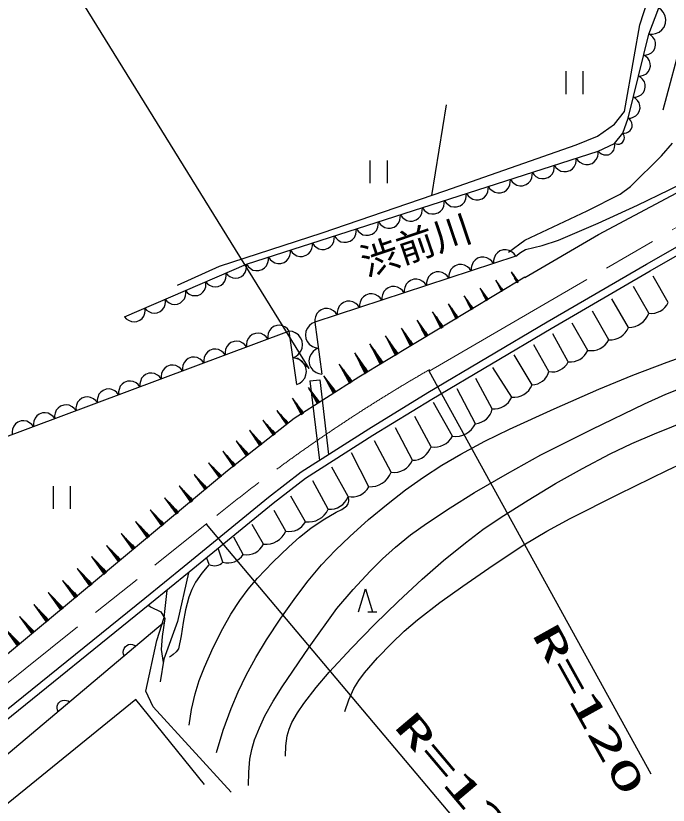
# Model space of a CAD drawing. Units: millimetres, scale not verified. Extents: x 40000 to 680000, y 20000 to 380000.
# Drawn here: x 472280 to 515240, y 259862 to 311822 of the extents above; entities that cross this region are included whole.
import ezdxf
from ezdxf.enums import TextEntityAlignment as Align

# ---------------------------------------------------------------- set-up
doc = ezdxf.new("R2010")
doc.units = ezdxf.units.MM
doc.header["$LTSCALE"] = 1000
doc.linetypes.add('CHAIN', pattern=[18.5, 12, -1.5, 3.5, -1.5])
doc.layers.add('M-BGD', color=7, linetype='Continuous', lineweight=25)
doc.layers.add('M-BMK', color=2, linetype='CHAIN', lineweight=13)
doc.styles.add('ＭＳ ゴシック', font='')
doc.styles.get('ＭＳ ゴシック').set_extended_font_data('MS Gothic')

# ---------------------------------------------------------------- blocks, each defined once
blk = doc.blocks.new('BUHIN163')
at = {"color": 7, "linetype": 'Continuous', "lineweight": 25}
for p, q in [((94, 940), (-931, -155)), ((-91, -942), (934, 153))]:
    blk.add_line(p, q, dxfattribs=at)
blk = doc.blocks.new('BUHIN172')
at = {"color": 7, "linetype": 'Continuous', "lineweight": 25}
blk.add_lwpolyline([(499, -26), (453, -139), (388, -233), (288, -338), (175, -392), (56, -421), (-99, -413), (-215, -372), (-321, -306), (-413, -191), (-468, -91), (-499, 26)], dxfattribs=at)
blk = doc.blocks.new('BUHIN207')
at = {"color": 7, "linetype": 'Continuous', "lineweight": 25}
for p, q in [((81, 377), (-68, -315)), ((-45, -134), (66, 381)), ((50, 384), (-21, 54)), ((-14, -140), (97, 374)), ((1, 235), (34, 387)), ((109, 371), (37, 41)), ((93, 215), (126, 368))]:
    blk.add_line(p, q, dxfattribs=at)
blk.add_lwpolyline([(24, 404), (-84, -391), (145, 378)], close=True, dxfattribs=at)
blk = doc.blocks.new('BUHIN211')
at = {"color": 7, "linetype": 'Continuous', "lineweight": 25}
for p, q in [((122, 566), (-102, -472)), ((-68, -200), (98, 571)), ((75, 576), (-32, 80)), ((-21, -210), (145, 561)), ((2, 352), (51, 581)), ((163, 557), (56, 62)), ((140, 323), (189, 552))]:
    blk.add_line(p, q, dxfattribs=at)
blk.add_lwpolyline([(35, 606), (-126, -587), (217, 567)], close=True, dxfattribs=at)
blk = doc.blocks.new('BUHIN214')
at = {"color": 7, "linetype": 'Continuous', "lineweight": 25}
for p, q in [((152, 708), (-127, -590)), ((-85, -250), (123, 714)), ((94, 720), (-40, 101)), ((-26, -263), (182, 701)), ((3, 441), (64, 726)), ((204, 697), (70, 77)), ((175, 403), (237, 689))]:
    blk.add_line(p, q, dxfattribs=at)
blk.add_lwpolyline([(44, 758), (-158, -733), (271, 709)], close=True, dxfattribs=at)
blk = doc.blocks.new('BUHIN217')
at = {"color": 7, "linetype": 'Continuous', "lineweight": 25}
for p, q in [((105, 569), (-87, -475)), ((-62, -202), (81, 574)), ((57, 578), (-34, 79)), ((-14, -211), (128, 565)), ((-8, 352), (34, 582)), ((146, 562), (54, 63)), ((130, 327), (173, 557))]:
    blk.add_line(p, q, dxfattribs=at)
blk.add_lwpolyline([(17, 607), (-108, -590), (200, 573)], close=True, dxfattribs=at)
blk = doc.blocks.new('BUHIN219')
at = {"color": 7, "linetype": 'Continuous', "lineweight": 25}
for p, q in [((-42, 350), (-22, 583)), ((2, 581), (-42, 76)), ((-42, -207), (26, 579)), ((49, 577), (-41, -481)), ((6, -211), (73, 575)), ((91, 573), (48, 68)), ((98, 338), (118, 571))]:
    blk.add_line(p, q, dxfattribs=at)
blk.add_lwpolyline([(-41, 606), (-51, -598), (144, 590)], close=True, dxfattribs=at)
blk = doc.blocks.new('BUHIN220')
at = {"color": 7, "linetype": 'Continuous', "lineweight": 25}
for p, q in [((-52, 349), (-38, 582)), ((-14, 581), (-44, 75)), ((-36, -208), (10, 579)), ((34, 578), (-28, -482)), ((12, -211), (58, 577)), ((76, 576), (46, 69)), ((89, 340), (103, 574))]:
    blk.add_line(p, q, dxfattribs=at)
blk.add_lwpolyline([(-58, 604), (-35, -599), (128, 593)], close=True, dxfattribs=at)
blk = doc.blocks.new('BUHIN221')
at = {"color": 7, "linetype": 'Continuous', "lineweight": 25}
for p, q in [((-56, 378), (-41, 631)), ((-15, 629), (-47, 81)), ((-39, -226), (11, 628)), ((37, 626), (-31, -522)), ((13, -229), (63, 625)), ((82, 623), (50, 75)), ((97, 369), (112, 622))]:
    blk.add_line(p, q, dxfattribs=at)
blk.add_lwpolyline([(-62, 655), (-38, -649), (139, 643)], close=True, dxfattribs=at)
blk = doc.blocks.new('BUHIN222')
at = {"color": 7, "linetype": 'Continuous', "lineweight": 25}
for p, q in [((-60, 407), (-44, 679)), ((-16, 678), (-51, 87)), ((-42, -243), (12, 676)), ((40, 674), (-33, -563)), ((14, -246), (68, 673)), ((89, 671), (54, 81)), ((104, 397), (120, 670))]:
    blk.add_line(p, q, dxfattribs=at)
blk.add_lwpolyline([(-67, 705), (-41, -699), (150, 692)], close=True, dxfattribs=at)
blk = doc.blocks.new('BUHIN274')
at = {"color": 7, "linetype": 'Continuous', "lineweight": 25}
blk.add_lwpolyline([(-691, 288), (-706, 108), (-679, -62), (-608, -270), (-490, -416), (-349, -536), (-135, -625), (49, -641), (236, -622), (434, -526), (570, -424), (691, -288)], dxfattribs=at)
blk = doc.blocks.new('BUHIN275')
at = {"color": 7, "linetype": 'Continuous', "lineweight": 25}
blk.add_lwpolyline([(510, 730), (304, 792), (101, 804), (-159, 774), (-359, 675), (-534, 542), (-692, 316), (-757, 106), (-782, -116), (-721, -370), (-637, -554), (-510, -730)], dxfattribs=at)
blk = doc.blocks.new('BUHIN276')
at = {"color": 7, "linetype": 'Continuous', "lineweight": 25}
blk.add_lwpolyline([(-499, -704), (-299, -766), (-102, -778), (150, -751), (344, -656), (514, -528), (668, -310), (733, -107), (758, 108), (700, 355), (621, 533), (499, 704)], dxfattribs=at)
blk = doc.blocks.new('BUHIN277')
at = {"color": 7, "linetype": 'Continuous', "lineweight": 25}
blk.add_lwpolyline([(-702, 326), (-724, 140), (-704, -36), (-638, -254), (-523, -410), (-383, -539), (-165, -640), (25, -664), (218, -652), (427, -561), (571, -461), (702, -326)], dxfattribs=at)
blk = doc.blocks.new('BUHIN278')
at = {"color": 7, "linetype": 'Continuous', "lineweight": 25}
blk.add_lwpolyline([(685, -247), (690, -71), (656, 92), (577, 291), (456, 428), (313, 537), (101, 614), (-78, 620), (-259, 592), (-446, 490), (-573, 385), (-685, 247)], dxfattribs=at)
blk = doc.blocks.new('BUHIN279')
at = {"color": 7, "linetype": 'Continuous', "lineweight": 25}
blk.add_lwpolyline([(688, -325), (711, -142), (692, 31), (629, 245), (517, 399), (380, 527), (166, 628), (-20, 653), (-210, 642), (-416, 554), (-558, 457), (-688, 325)], dxfattribs=at)
blk = doc.blocks.new('BUHIN283')
at = {"color": 7, "linetype": 'Continuous', "lineweight": 25}
blk.add_lwpolyline([(598, 389), (464, 497), (316, 567), (114, 623), (-64, 609), (-234, 563), (-419, 442), (-531, 306), (-616, 149), (-647, -59), (-640, -220), (-598, -389)], dxfattribs=at)
blk = doc.blocks.new('BUHIN296')
at = {"color": 7, "linetype": 'Continuous', "lineweight": 25}
blk.add_line((403, 645), (-35, 1055), dxfattribs=at)
blk.add_lwpolyline([(844, 232), (-513, -548), (176, 857)], dxfattribs=at)

msp = doc.modelspace()

# ---------------------------------------------------------------- linework, layer by layer
at = {"layer": 'M-BGD'}
for p, q in [((491597, 288615), (476193, 313498)), ((513381, 311228), (513894, 312862)), ((513972, 310619), (514619, 312346)), ((513007, 309127), (513381, 311228)), ((512604, 305078), (513972, 310619)), ((514917, 305639), (516208, 310469)), ((512354, 305531), (513007, 309127)), ((499683, 299996), (500633, 305969)), ((511700, 304691), (512354, 305531)), ((512245, 304107), (512604, 305078)), ((510579, 303897), (511700, 304691)), ((511705, 303423), (512245, 304107)), ((509178, 303337), (510579, 303897)), ((500540, 300302), (509178, 303337)), ((510638, 302912), (511705, 303423)), ((514805, 302613), (515514, 303435)), ((487467, 295464), (510638, 302912)), ((512750, 300596), (514805, 302613)), ((513800, 295465), (525286, 302065)), ((514049, 295032), (525530, 301629)), ((510657, 297416), (516786, 300707)), ((512078, 300073), (512750, 300596)), ((492462, 297547), (500540, 300302)), ((509911, 298989), (512078, 300073)), ((505802, 297047), (509911, 298989)), ((485691, 295352), (492462, 297547)), ((505789, 294599), (510657, 297416)), ((504719, 296263), (505802, 297047)), ((505205, 296003), (491971, 291650)), ((479443, 292010), (487467, 295464)), ((482936, 294091), (485691, 295352)), ((507279, 291676), (513800, 295465)), ((507530, 291244), (514049, 295032)), ((515240, 292947), (514251, 294674)), ((505809, 294611), (494869, 288047)), ((503310, 293140), (502900, 293823)), ((502990, 293638), (503295, 293131)), ((503021, 293657), (503325, 293150)), ((513959, 292248), (512957, 293994)), ((502319, 292538), (501864, 293297)), ((501964, 293091), (502302, 292527)), ((501998, 293112), (502336, 292548)), ((503283, 293124), (503087, 293450)), ((503341, 293159), (503145, 293485)), ((503175, 293264), (503266, 293114)), ((503266, 293319), (503356, 293168)), ((512620, 291316), (511531, 293182)), ((501328, 291935), (500827, 292770)), ((500937, 292544), (501309, 291924)), ((500975, 292567), (501347, 291947)), ((502289, 292520), (502072, 292882)), ((502353, 292558), (502136, 292921)), ((502169, 292675), (502270, 292508)), ((502270, 292736), (502370, 292569)), ((501295, 291915), (501056, 292314)), ((501366, 291958), (501127, 292356)), ((501163, 292087), (501274, 291903)), ((501274, 292153), (501385, 291969)), ((511339, 290501), (510258, 292371)), ((491971, 291650), (492439, 288232)), ((499417, 287016), (507279, 291676)), ((509941, 289802), (508920, 291581)), ((490280, 291074), (467828, 282691)), ((490784, 287548), (490280, 291074)), ((498330, 290169), (497738, 291156)), ((499675, 286588), (507530, 291244)), ((497339, 289567), (496702, 290629)), ((497868, 290889), (498308, 290156)), ((497913, 290915), (498352, 290182)), ((498291, 290146), (498009, 290617)), ((498375, 290196), (498092, 290667)), ((508660, 289045), (507648, 290879)), ((496842, 290341), (497315, 289552)), ((496890, 290370), (497363, 289581)), ((497297, 289541), (496993, 290049)), ((497387, 289595), (497083, 290103)), ((498136, 290348), (498266, 290131)), ((498267, 290427), (498397, 290209)), ((507379, 288404), (506397, 290155)), ((497130, 289759), (497270, 289525)), ((497271, 289844), (497411, 289610)), ((506272, 287531), (505103, 289497)), ((491597, 288615), (490826, 289314)), ((494324, 287724), (493655, 288767)), ((493804, 288484), (494301, 287709)), ((493851, 288514), (494348, 287739)), ((499483, 288449), (514098, 261925)), ((504933, 286715), (503699, 288663)), ((494869, 288047), (490605, 285311)), ((491651, 287801), (492298, 287862)), ((492298, 287862), (492877, 282944)), ((493253, 287048), (492632, 288017)), ((494283, 287697), (493964, 288195)), ((494372, 287754), (494052, 288252)), ((494109, 287910), (494257, 287680)), ((494248, 287999), (494395, 287769)), ((503652, 285958), (502580, 287939)), ((491651, 287801), (492268, 282557)), ((492769, 287754), (493231, 287034)), ((492813, 287782), (493275, 287062)), ((493215, 287024), (492918, 287486)), ((493297, 287076), (493000, 287539)), ((493053, 287221), (493190, 287008)), ((493182, 287304), (493319, 287090)), ((495537, 284636), (499417, 287016)), ((502545, 284968), (501352, 287259)), ((495799, 284210), (499675, 286588)), ((501031, 284153), (499794, 286360)), ((490605, 285311), (486230, 281866)), ((490142, 285000), (489539, 285765)), ((489677, 285554), (490124, 284986)), ((489711, 285582), (490159, 285013)), ((490111, 284976), (489824, 285341)), ((490176, 285027), (489889, 285392)), ((499623, 283460), (498545, 285453)), ((489959, 285129), (490092, 284961)), ((490061, 285209), (490193, 285040)), ((491076, 281800), (495531, 284632)), ((498401, 282563), (497272, 284707)), ((491365, 281391), (495799, 284210)), ((496989, 281781), (495890, 283852)), ((495520, 280827), (494376, 283062)), ((486230, 281866), (470091, 268452)), ((488929, 280132), (491076, 281800)), ((494165, 280178), (493082, 282119)), ((489236, 279737), (491365, 281391)), ((492848, 279339), (491832, 281219)), ((483370, 275602), (488929, 280132)), ((491360, 278518), (490384, 280210)), ((483686, 275214), (489236, 279737)), ((490062, 277907), (489287, 279267)), ((484819, 278361), (504503, 254987)), ((488593, 277049), (487839, 278345)), ((487257, 276362), (486633, 277512)), ((485922, 275866), (485623, 276722)), ((485006, 275713), (484856, 276130)), ((480781, 273500), (483370, 275602)), ((481096, 273111), (483686, 275214)), ((483658, 275155), (482923, 271954)), ((482060, 272226), (482242, 273986)), ((468074, 263233), (480781, 273500)), ((468382, 262839), (481096, 273111)), ((481024, 273026), (481146, 272919)), ((481146, 272919), (481820, 272597)), ((481820, 272597), (482096, 272153)), ((481983, 271854), (468903, 260822)), ((481574, 270708), (482060, 272226)), ((482096, 272153), (481927, 270959)), ((482923, 271954), (482019, 269474)), ((481927, 270959), (481851, 270117)), ((480846, 267370), (481574, 270708)), ((481851, 270117), (481989, 269259)), ((482019, 269474), (481789, 267973)), ((481332, 266338), (480846, 267370)), ((480175, 266825), (470653, 259086)), ((484717, 261236), (480175, 266825)), ((486461, 260723), (481332, 266338))]:
    msp.add_line(p, q, dxfattribs=at)
for points in [[(513972, 310619), (514195, 310610), (514402, 310650), (514655, 310747), (514830, 310898), (514971, 311077), (515071, 311345), (515082, 311572), (515050, 311801), (514923, 312040), (514792, 312203), (514619, 312346)], [(512245, 304107), (512370, 304102), (512486, 304125), (512628, 304180), (512726, 304266), (512805, 304366), (512860, 304517), (512866, 304644), (512848, 304773), (512776, 304907), (512702, 304998), (512604, 305078)], [(505204, 296001), (505511, 296241), (505852, 296432), (506938, 296712), (508007, 297050), (510621, 298168), (513223, 299347), (515306, 300361), (517362, 301430), (519017, 302322), (520646, 303269), (521643, 303968), (522658, 304606), (522981, 304703), (523319, 304742), (523658, 304721), (523994, 304667)], [(511705, 303423), (511804, 303387), (511903, 303375), (512031, 303382), (512131, 303425), (512220, 303485), (512304, 303591), (512342, 303692), (512360, 303799), (512337, 303926), (512302, 304017), (512245, 304107)], [(510638, 302912), (510737, 302808), (510851, 302735), (511011, 302668), (511159, 302660), (511304, 302680), (511469, 302759), (511575, 302859), (511662, 302979), (511710, 303147), (511721, 303280), (511705, 303423)], [(485489, 263335), (485943, 264791), (486457, 266237), (486920, 267332), (487443, 268411), (488089, 269595), (488792, 270757), (489724, 272165), (490712, 273549), (491543, 274636), (492420, 275684), (493325, 276641), (494274, 277557), (495512, 278663), (496796, 279728), (497942, 280612), (499133, 281454), (500339, 282237), (501585, 282974), (503173, 283817), (504789, 284607), (507722, 285960), (510677, 287256), (512906, 288166), (515167, 289024), (517805, 289956)], [(487604, 261158), (487618, 262029), (487692, 262892), (487817, 263526), (488004, 264157), (488317, 264960), (488686, 265738), (489219, 266708), (489811, 267658), (491592, 270255), (493418, 272811), (494490, 274056), (495611, 275266), (496423, 276078), (497275, 276846), (498281, 277649), (499331, 278412), (500889, 279445), (502488, 280434), (504655, 281701), (506851, 282916), (510238, 284621), (513669, 286281), (515094, 286911), (516541, 287486)], [(490039, 263084), (490066, 263762), (490153, 264434), (490275, 264870), (490459, 265298), (490828, 265933), (491257, 266549), (492066, 267601), (492921, 268614), (494394, 270206), (495910, 271757), (497448, 273267), (499035, 274741), (500438, 275961), (501885, 277139), (503044, 278006), (504247, 278831), (506013, 279951), (507819, 281027), (509597, 282029), (511411, 282983), (512853, 283672), (514327, 284311), (516619, 285224)], [(493942, 266040), (494215, 266805), (494545, 267549), (494861, 268078), (495234, 268584), (496107, 269573), (497020, 270516), (497855, 271314), (498731, 272067), (500206, 273194), (501726, 274280), (503711, 275665), (505733, 277003), (507240, 277889), (508777, 278724), (511971, 280345), (515185, 281909), (517255, 282883), (519349, 283802), (520786, 284348), (522252, 284841), (522347, 284871), (522442, 284902)], [(483686, 265141), (483855, 266164), (484084, 267183), (484365, 268077), (484704, 268954), (485283, 270235), (485917, 271490), (486449, 272431), (487030, 273339), (487591, 274091), (488200, 274805), (489203, 275853), (490253, 276864), (490962, 277501), (491714, 278095), (492521, 278641), (493380, 279148), (493756, 279336), (494077, 279561), (494165, 279700), (494200, 279875), (494203, 279986), (494199, 280111)], [(484981, 275692), (484521, 275133), (484107, 274535), (483869, 274066), (483681, 273559), (483463, 272728), (483304, 271883), (483175, 271018), (482986, 270162), (482848, 269957), (482651, 269779), (482528, 269689), (482391, 269597)]]:
    msp.add_lwpolyline(points, dxfattribs=at)
for points in [[(503378, 293163), (502855, 293899), (503258, 293091)], [(502394, 292563), (501813, 293380), (502262, 292483)], [(501411, 291963), (500772, 292862), (501265, 291875)], [(498428, 290201), (497673, 291264), (498255, 290098)], [(497445, 289601), (496631, 290746), (497259, 289490)], [(494429, 287762), (493581, 288882), (494246, 287645)], [(493350, 287084), (492563, 288123), (493181, 286975)], [(490220, 285037), (489473, 285849), (490086, 284932)]]:
    msp.add_lwpolyline(points, close=True, dxfattribs=at)
for centre, radius, start, end in [((514134, 293451), 1216, 261.7406, 335.4803), ((512668, 292675), 1360, 267.9547, 341.6944), ((511436, 291762), 1266, 265.6013, 339.3411), ((510174, 291083), 1302, 259.6952, 333.4349), ((508796, 290277), 1240, 263.7094, 337.4491), ((507592, 289579), 1194, 259.6952, 333.4349), ((506243, 288705), 1175, 271.4203, 345.16), ((505059, 288016), 1307, 264.4589, 338.1986), ((503788, 287191), 1240, 263.7094, 337.4491), ((502439, 286201), 1237, 274.9503, 348.6901), ((501245, 285570), 1433, 261.4309, 335.1707), ((499865, 284746), 1308, 259.321, 333.0608), ((498414, 283826), 1263, 269.4228, 343.1625), ((497174, 283114), 1345, 262.119, 335.8587), ((495619, 282284), 1460, 266.1279, 339.8676), ((494410, 281406), 1252, 258.7187, 332.4584), ((492947, 280636), 1301, 265.655, 339.3948), ((491557, 279921), 1416, 261.9973, 335.7371), ((490304, 279078), 1195, 258.3313, 332.071), ((488755, 278458), 1418, 263.4329, 337.1726), ((487467, 277596), 1252, 260.3462, 334.086), ((486259, 277004), 1187, 253.5066, 327.2463), ((485362, 276400), 774, 242.5925, 316.3322)]:
    msp.add_arc(centre, radius, start, end, dxfattribs=at)
at = {"layer": 'M-BMK'}
for p, q in [((499491, 288442), (531134, 306800)), ((466977, 264121), (484867, 278405))]:
    msp.add_line(p, q, dxfattribs=at)
msp.add_arc((553199, 195203), 107666, 119.90103, 129.39563, dxfattribs=at)

# ---------------------------------------------------------------- block references
at = {"layer": 'M-BGD', "rotation": 223.10688}
for name, p in [('BUHIN283', (513801, 309927)), ('BUHIN283', (513459, 308541)), ('BUHIN163', (509067, 307417)), ('BUHIN283', (513117, 307156)), ('BUHIN283', (512775, 305771)), ('BUHIN279', (509914, 302679)), ('BUHIN163', (496173, 301557)), ('BUHIN279', (507018, 301748)), ('BUHIN279', (508466, 302214)), ('BUHIN279', (505570, 301283)), ('BUHIN279', (504121, 300817)), ('BUHIN279', (502673, 300352)), ('BUHIN279', (501225, 299886)), ('BUHIN279', (499777, 299421)), ('BUHIN279', (498328, 298955)), ('BUHIN279', (496880, 298490)), ('BUHIN279', (493984, 297559)), ('BUHIN279', (495432, 298024)), ('BUHIN279', (492535, 297093)), ('BUHIN279', (491087, 296628)), ('BUHIN279', (489639, 296162)), ('BUHIN277', (504470, 295762)), ('BUHIN279', (488191, 295697)), ('BUHIN277', (503000, 295278)), ('BUHIN278', (486798, 295176)), ('BUHIN277', (501529, 294794)), ('BUHIN278', (485461, 294600)), ('BUHIN277', (500059, 294310)), ('BUHIN278', (484123, 294025)), ('BUHIN277', (498588, 293827)), ('BUHIN207', (505118, 294635)), ('BUHIN278', (482786, 293449)), ('BUHIN277', (497118, 293343)), ('BUHIN207', (504102, 294074)), ('BUHIN277', (495647, 292859)), ('BUHIN278', (481449, 292873)), ('BUHIN277', (494177, 292375)), ('BUHIN278', (480111, 292298)), ('BUHIN277', (492706, 291892)), ('BUHIN211', (500039, 291829)), ('BUHIN274', (489578, 290812)), ('BUHIN276', (492088, 290795)), ('BUHIN211', (499023, 291268)), ('BUHIN274', (488175, 290288)), ('BUHIN275', (490406, 290193)), ('BUHIN274', (486772, 289764)), ('BUHIN274', (485369, 289240)), ('BUHIN276', (492322, 289086)), ('BUHIN214', (495976, 289585)), ('BUHIN274', (483965, 288716)), ('BUHIN275', (490658, 288430)), ('BUHIN214', (494983, 288984)), ('BUHIN274', (482562, 288192)), ('BUHIN274', (481159, 287668)), ('BUHIN274', (479756, 287144)), ('BUHIN274', (478352, 286620)), ('BUHIN217', (491869, 286860)), ('BUHIN274', (476949, 286096)), ('BUHIN274', (475546, 285572)), ('BUHIN217', (490824, 286143)), ('BUHIN274', (474143, 285048)), ('BUHIN274', (472739, 284524)), ('BUHIN219', (488926, 284743)), ('BUHIN219', (488038, 284070)), ('BUHIN219', (487160, 283385)), ('BUHIN219', (486289, 282691)), ('BUHIN220', (485364, 281942)), ('BUHIN220', (484409, 281160)), ('BUHIN163', (475317, 280114)), ('BUHIN221', (483454, 280378)), ('BUHIN221', (482499, 279596)), ('BUHIN221', (481544, 278813)), ('BUHIN221', (480589, 278031)), ('BUHIN221', (479634, 277249)), ('BUHIN221', (478678, 276467)), ('BUHIN222', (477723, 275684)), ('BUHIN222', (476768, 274902)), ('BUHIN222', (475814, 274119)), ('BUHIN222', (474864, 273331)), ('BUHIN296', (495314, 273343)), ('BUHIN222', (473914, 272542)), ('BUHIN222', (472964, 271754)), ('BUHIN222', (472015, 270965)), ('BUHIN172', (479803, 270016)), ('BUHIN172', (475443, 266338))]:
    msp.add_blockref(name, p, dxfattribs=at)

# ---------------------------------------------------------------- texts
at = {"layer": 'M-BGD', "style": 'ＭＳ ゴシック'}
msp.add_text('渋前川', height=1833, rotation=18.7, dxfattribs=at).set_placement((495532, 294142), align=Align.BOTTOM_LEFT)
at = {"layer": 'M-BGD', "style": 'ＭＳ ゴシック', "width": 2}
for rotation, p in [(299.1, (505725, 270899)), (310.2, (496664, 264711))]:
    msp.add_text('R=120', height=1833, rotation=rotation, dxfattribs=at).set_placement(p, align=Align.BOTTOM_LEFT)

doc.saveas('drawing.dxf')
